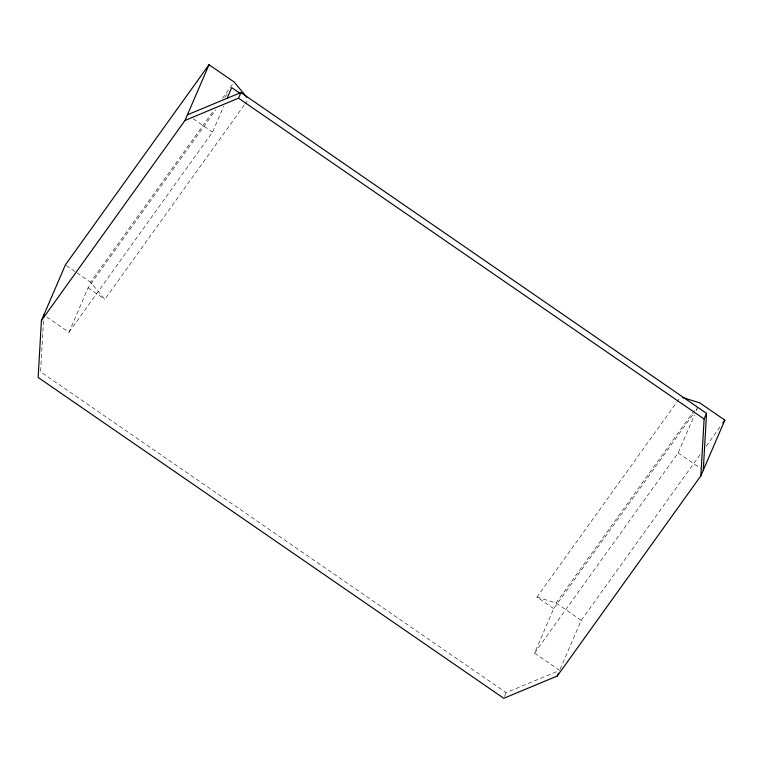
<?xml version="1.0" encoding="UTF-8"?>
<svg xmlns="http://www.w3.org/2000/svg" width="763" height="763" viewBox="0 0 763 763"><rect width="100%" height="100%" fill="white"/><g stroke="black" fill="none" stroke-linecap="round" stroke-linejoin="round"><path stroke-width="0.57" stroke-dasharray="3.81 2.86" d="M43.491 320.899L40.573 371.848L506.174 692.661L558.583 670.858M46.734 316.969L68.956 332.286L88.098 287.823L215.748 109.891M68.956 332.286L212.553 132.113L223.769 106.086M504.553 696.409L506.174 692.661M559.68 670.41L534.558 653.099L553.7 608.636L693.138 414.271M560.147 669.323L581.244 620.319L701.264 453.022M534.558 653.099L678.154 452.926L694.502 414.967M696.371 410.637L697.306 408.463L693.834 413.298M244.294 104.989L104.846 299.363L90.53 282.196L213.316 111.036M222.338 98.465L232.744 83.959M224.77 97.321L228.232 92.485M244.98 104.026L247.756 100.163M553.7 608.636L536.952 597.095L679.862 397.895M536.952 597.095L556.122 603.008L696.257 407.671M706.118 446.26L719.995 426.918M193.23 118.799L212.553 132.113M678.154 452.926L700.377 468.234M66.371 265.553L76.033 272.21M76.996 272.877L90.53 282.196M556.122 603.008L581.244 620.319M88.098 287.823L104.846 299.363"/><path stroke-width="1.14" d="M246.945 97.387L234.127 82.022L209.005 64.712L65.399 264.885L41.412 320.603L38.15 377.475L503.752 698.288L557.248 676.037L700.854 475.864L724.85 420.146L699.728 402.835L682.809 397.618M43.691 317.341L43.834 314.976M700.854 475.864L704.115 418.992L706.538 413.365L240.936 92.552L187.431 114.803M703.276 470.237L706.538 413.365M41.412 320.603L185.008 120.43L209.005 64.712M227.031 98.494L231.704 87.65L240.078 93.42M185.008 120.43L238.514 98.179L240.936 92.552M557.248 676.037L558.459 673.224M722.771 423.045L724.85 420.146M238.514 98.179L704.115 418.992"/></g></svg>
